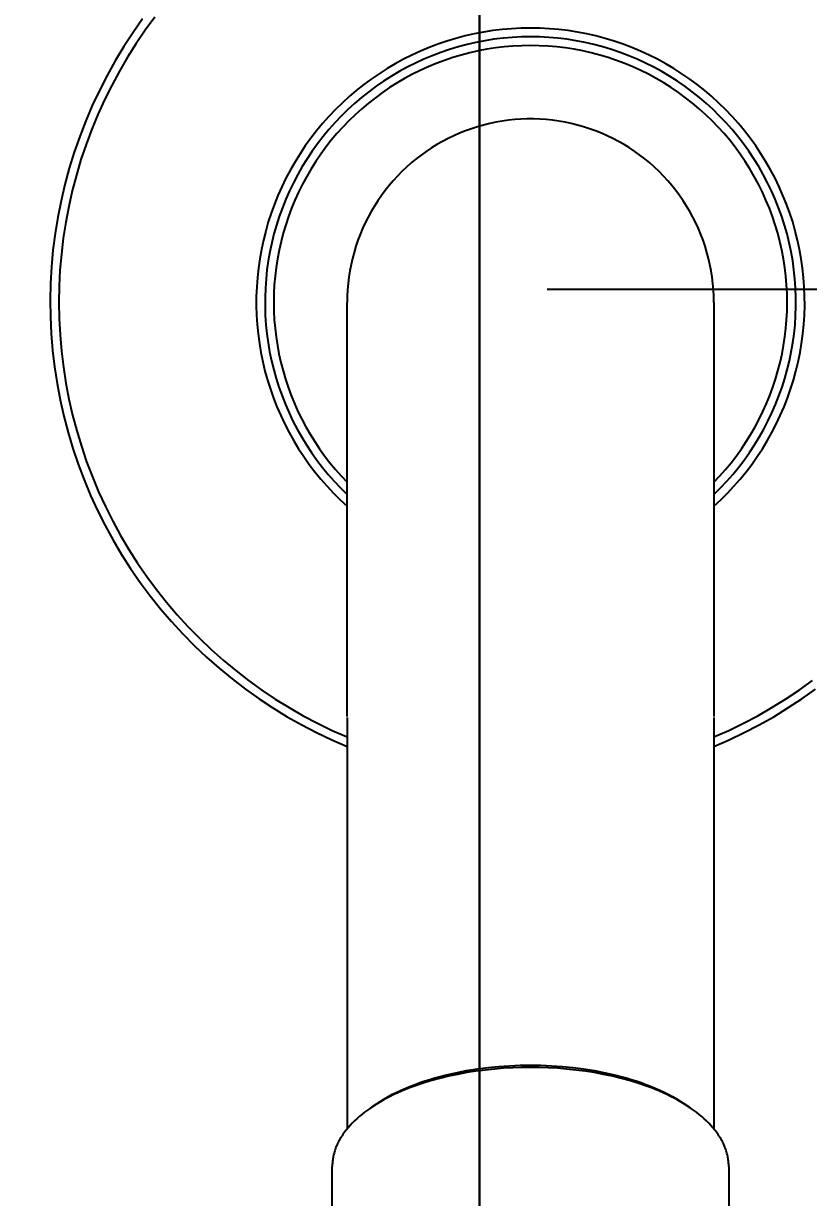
# Model space of a CAD drawing. Header units: metres. Extents: x 198 to 412, y -54 to 17.
# Drawn here: x 271.1291 to 271.174, y -24.19 to -24.1228 of the extents above; entities that cross this region are included whole.
import ezdxf

# ---------------------------------------------------------------- set-up
doc = ezdxf.new("R2010")
doc.units = ezdxf.units.M
doc.header["$LTSCALE"] = 10
for name, color, linetype in [('01', 1, 'Continuous'), ('TCOTA', 1, 'Continuous'), ('TM-REVEST', 252, 'Continuous')]:
    doc.layers.add(name, color=color, linetype=linetype)
doc.styles.add('ARIAL', font='arial.ttf')
doc.dimstyles.new('ST-COTA-25', dxfattribs={"dimscale": 0.25, "dimtxt": 0.18, "dimasz": 0.1, "dimexe": 0.18, "dimexo": 0.0625, "dimgap": 0.09, "dimtad": 1, "dimzin": 4, "dimdsep": 46, "dimtxsty": 'ARIAL', "dimblk1": 'COTA_N', "dimblk2": 'COTA_N', "dimsah": 1, "dimcen": 0.09, "dimclrd": 8, "dimclre": 8, "dimclrt": 1, "dimadec": 0, "dimazin": 0, "dimtfac": 1, "dimtix": 1, "dimtmove": 0, "dimatfit": 3, "dimldrblk": 'COTA_N', "dimfxl": 0.18, "dimtolj": 1, "dimtzin": 0, "dimarcsym": 0})

# ---------------------------------------------------------------- blocks, each defined once
blk = doc.blocks.new('juego de ducha california')
for p, q in [((493.232479, 11758.617552, 0), (493.231928, 11758.61677, 0)), ((493.23317, 11758.617644, 0), (493.232625, 11758.6169, 0)), ((493.231928, 11758.61677, 0), (493.231404, 11758.615969, 0)), ((493.232625, 11758.6169, 0), (493.232107, 11758.616137, 0)), ((493.251465, 11758.616696, 0), (493.250938, 11758.616576, 0)), ((493.251995, 11758.616797, 0), (493.251465, 11758.616696, 0)), ((493.252529, 11758.616881, 0), (493.251995, 11758.616797, 0)), ((493.253066, 11758.616946, 0), (493.252529, 11758.616881, 0)), ((493.253604, 11758.616992, 0), (493.253066, 11758.616946, 0)), ((493.254143, 11758.61702, 0), (493.253604, 11758.616992, 0)), ((493.254684, 11758.617029, 0), (493.254143, 11758.61702, 0)), ((493.255224, 11758.61702, 0), (493.254684, 11758.617029, 0)), ((493.255763, 11758.616992, 0), (493.255224, 11758.61702, 0)), ((493.256302, 11758.616946, 0), (493.255763, 11758.616992, 0)), ((493.256838, 11758.616881, 0), (493.256302, 11758.616946, 0)), ((493.257372, 11758.616797, 0), (493.256838, 11758.616881, 0)), ((493.257902, 11758.616696, 0), (493.257372, 11758.616797, 0)), ((493.258429, 11758.616576, 0), (493.257902, 11758.616696, 0)), ((493.232107, 11758.616137, 0), (493.231614, 11758.615358, 0)), ((493.249387, 11758.616109, 0), (493.248881, 11758.615918, 0)), ((493.249898, 11758.616282, 0), (493.249387, 11758.616109, 0)), ((493.250416, 11758.616438, 0), (493.249898, 11758.616282, 0)), ((493.250938, 11758.616576, 0), (493.250416, 11758.616438, 0)), ((493.251051, 11758.616089, 0), (493.250544, 11758.615955, 0)), ((493.251562, 11758.616205, 0), (493.251051, 11758.616089, 0)), ((493.252076, 11758.616304, 0), (493.251562, 11758.616205, 0)), ((493.252594, 11758.616385, 0), (493.252076, 11758.616304, 0)), ((493.253114, 11758.616448, 0), (493.252594, 11758.616385, 0)), ((493.253636, 11758.616493, 0), (493.253114, 11758.616448, 0)), ((493.25416, 11758.61652, 0), (493.253636, 11758.616493, 0)), ((493.254182, 11758.616021, 0), (493.25368, 11758.615995, 0)), ((493.254684, 11758.616529, 0), (493.25416, 11758.61652, 0)), ((493.254684, 11758.616029, 0), (493.254182, 11758.616021, 0)), ((493.255208, 11758.61652, 0), (493.254684, 11758.616529, 0)), ((493.255186, 11758.616021, 0), (493.254684, 11758.616029, 0)), ((493.255687, 11758.615995, 0), (493.255186, 11758.616021, 0)), ((493.255731, 11758.616493, 0), (493.255208, 11758.61652, 0)), ((493.256253, 11758.616448, 0), (493.255731, 11758.616493, 0)), ((493.256773, 11758.616385, 0), (493.256253, 11758.616448, 0)), ((493.257291, 11758.616304, 0), (493.256773, 11758.616385, 0)), ((493.257806, 11758.616205, 0), (493.257291, 11758.616304, 0)), ((493.258317, 11758.616089, 0), (493.257806, 11758.616205, 0)), ((493.258823, 11758.615955, 0), (493.258317, 11758.616089, 0)), ((493.258952, 11758.616438, 0), (493.258429, 11758.616576, 0)), ((493.259469, 11758.616282, 0), (493.258952, 11758.616438, 0)), ((493.259981, 11758.616109, 0), (493.259469, 11758.616282, 0)), ((493.260486, 11758.615918, 0), (493.259981, 11758.616109, 0)), ((493.231404, 11758.615969, 0), (493.230909, 11758.61515, 0)), ((493.231614, 11758.615358, 0), (493.231149, 11758.614562, 0)), ((493.247892, 11758.615484, 0), (493.247409, 11758.615242, 0)), ((493.248383, 11758.615709, 0), (493.247892, 11758.615484, 0)), ((493.248881, 11758.615918, 0), (493.248383, 11758.615709, 0)), ((493.249056, 11758.615449, 0), (493.248573, 11758.615247, 0)), ((493.249546, 11758.615635, 0), (493.249056, 11758.615449, 0)), ((493.250042, 11758.615803, 0), (493.249546, 11758.615635, 0)), ((493.250544, 11758.615955, 0), (493.250042, 11758.615803, 0)), ((493.250718, 11758.615484, 0), (493.250237, 11758.61534, 0)), ((493.251203, 11758.615611, 0), (493.250718, 11758.615484, 0)), ((493.251693, 11758.615722, 0), (493.251203, 11758.615611, 0)), ((493.252186, 11758.615815, 0), (493.251693, 11758.615722, 0)), ((493.252682, 11758.615892, 0), (493.252186, 11758.615815, 0)), ((493.25318, 11758.615952, 0), (493.252682, 11758.615892, 0)), ((493.25368, 11758.615995, 0), (493.25318, 11758.615952, 0)), ((493.256187, 11758.615952, 0), (493.255687, 11758.615995, 0)), ((493.256685, 11758.615892, 0), (493.256187, 11758.615952, 0)), ((493.257181, 11758.615815, 0), (493.256685, 11758.615892, 0)), ((493.257674, 11758.615722, 0), (493.257181, 11758.615815, 0)), ((493.258164, 11758.615611, 0), (493.257674, 11758.615722, 0)), ((493.25865, 11758.615484, 0), (493.258164, 11758.615611, 0)), ((493.259131, 11758.61534, 0), (493.25865, 11758.615484, 0)), ((493.259325, 11758.615803, 0), (493.258823, 11758.615955, 0)), ((493.259821, 11758.615635, 0), (493.259325, 11758.615803, 0)), ((493.260311, 11758.615449, 0), (493.259821, 11758.615635, 0)), ((493.260795, 11758.615247, 0), (493.260311, 11758.615449, 0)), ((493.260985, 11758.615709, 0), (493.260486, 11758.615918, 0)), ((493.261476, 11758.615484, 0), (493.260985, 11758.615709, 0)), ((493.261959, 11758.615242, 0), (493.261476, 11758.615484, 0)), ((493.230909, 11758.61515, 0), (493.230442, 11758.614314, 0)), ((493.246469, 11758.614709, 0), (493.246014, 11758.614418, 0)), ((493.246934, 11758.614983, 0), (493.246469, 11758.614709, 0)), ((493.247409, 11758.615242, 0), (493.246934, 11758.614983, 0)), ((493.247628, 11758.614792, 0), (493.247168, 11758.614541, 0)), ((493.248097, 11758.615028, 0), (493.247628, 11758.614792, 0)), ((493.248573, 11758.615247, 0), (493.248097, 11758.615028, 0)), ((493.248827, 11758.614812, 0), (493.24837, 11758.614604, 0)), ((493.249291, 11758.615004, 0), (493.248827, 11758.614812, 0)), ((493.249761, 11758.61518, 0), (493.249291, 11758.615004, 0)), ((493.250237, 11758.61534, 0), (493.249761, 11758.61518, 0)), ((493.259606, 11758.61518, 0), (493.259131, 11758.61534, 0)), ((493.260076, 11758.615004, 0), (493.259606, 11758.61518, 0)), ((493.26054, 11758.614812, 0), (493.260076, 11758.615004, 0)), ((493.260997, 11758.614604, 0), (493.26054, 11758.614812, 0)), ((493.261271, 11758.615028, 0), (493.260795, 11758.615247, 0)), ((493.261739, 11758.614792, 0), (493.261271, 11758.615028, 0)), ((493.262199, 11758.614541, 0), (493.261739, 11758.614792, 0)), ((493.262433, 11758.614983, 0), (493.261959, 11758.615242, 0)), ((493.262898, 11758.614709, 0), (493.262433, 11758.614983, 0)), ((493.263354, 11758.614418, 0), (493.262898, 11758.614709, 0)), ((493.230442, 11758.614314, 0), (493.230005, 11758.613462, 0)), ((493.231149, 11758.614562, 0), (493.230711, 11758.613751, 0)), ((493.245568, 11758.614112, 0), (493.245134, 11758.613791, 0)), ((493.246014, 11758.614418, 0), (493.245568, 11758.614112, 0)), ((493.246717, 11758.614274, 0), (493.246276, 11758.613992, 0)), ((493.247168, 11758.614541, 0), (493.246717, 11758.614274, 0)), ((493.247479, 11758.614143, 0), (493.247046, 11758.613889, 0)), ((493.247921, 11758.614381, 0), (493.247479, 11758.614143, 0)), ((493.24837, 11758.614604, 0), (493.247921, 11758.614381, 0)), ((493.261447, 11758.614381, 0), (493.260997, 11758.614604, 0)), ((493.261888, 11758.614143, 0), (493.261447, 11758.614381, 0)), ((493.262322, 11758.613889, 0), (493.261888, 11758.614143, 0)), ((493.26265, 11758.614274, 0), (493.262199, 11758.614541, 0)), ((493.263091, 11758.613992, 0), (493.26265, 11758.614274, 0)), ((493.263799, 11758.614112, 0), (493.263354, 11758.614418, 0)), ((493.264233, 11758.613791, 0), (493.263799, 11758.614112, 0)), ((493.230005, 11758.613462, 0), (493.229598, 11758.612596, 0)), ((493.230711, 11758.613751, 0), (493.230301, 11758.612925, 0)), ((493.244711, 11758.613455, 0), (493.244299, 11758.613104, 0)), ((493.245134, 11758.613791, 0), (493.244711, 11758.613455, 0)), ((493.245423, 11758.613383, 0), (493.245013, 11758.613056, 0)), ((493.245844, 11758.613695, 0), (493.245423, 11758.613383, 0)), ((493.246206, 11758.613339, 0), (493.245801, 11758.613042, 0)), ((493.246276, 11758.613992, 0), (493.245844, 11758.613695, 0)), ((493.246621, 11758.613621, 0), (493.246206, 11758.613339, 0)), ((493.247046, 11758.613889, 0), (493.246621, 11758.613621, 0)), ((493.262746, 11758.613621, 0), (493.262322, 11758.613889, 0)), ((493.263161, 11758.613339, 0), (493.262746, 11758.613621, 0)), ((493.263523, 11758.613695, 0), (493.263091, 11758.613992, 0)), ((493.263566, 11758.613042, 0), (493.263161, 11758.613339, 0)), ((493.263944, 11758.613383, 0), (493.263523, 11758.613695, 0)), ((493.264354, 11758.613056, 0), (493.263944, 11758.613383, 0)), ((493.264657, 11758.613455, 0), (493.264233, 11758.613791, 0)), ((493.265068, 11758.613104, 0), (493.264657, 11758.613455, 0)), ((493.230301, 11758.612925, 0), (493.229919, 11758.612086, 0)), ((493.2439, 11758.61274, 0), (493.243514, 11758.612362, 0)), ((493.244299, 11758.613104, 0), (493.2439, 11758.61274, 0)), ((493.244615, 11758.612716, 0), (493.244228, 11758.612362, 0)), ((493.245013, 11758.613056, 0), (493.244615, 11758.612716, 0)), ((493.245407, 11758.612732, 0), (493.245023, 11758.612409, 0)), ((493.245801, 11758.613042, 0), (493.245407, 11758.612732, 0)), ((493.263961, 11758.612732, 0), (493.263566, 11758.613042, 0)), ((493.264345, 11758.612409, 0), (493.263961, 11758.612732, 0)), ((493.264752, 11758.612716, 0), (493.264354, 11758.613056, 0)), ((493.265139, 11758.612362, 0), (493.264752, 11758.612716, 0)), ((493.265467, 11758.61274, 0), (493.265068, 11758.613104, 0)), ((493.265853, 11758.612362, 0), (493.265467, 11758.61274, 0)), ((493.229598, 11758.612596, 0), (493.229221, 11758.611716, 0)), ((493.229919, 11758.612086, 0), (493.229566, 11758.611234, 0)), ((493.243514, 11758.612362, 0), (493.243141, 11758.611972, 0)), ((493.243854, 11758.611995, 0), (493.243493, 11758.611615, 0)), ((493.244228, 11758.612362, 0), (493.243854, 11758.611995, 0)), ((493.24465, 11758.612072, 0), (493.244289, 11758.611724, 0)), ((493.245023, 11758.612409, 0), (493.24465, 11758.612072, 0)), ((493.264717, 11758.612072, 0), (493.264345, 11758.612409, 0)), ((493.265078, 11758.611724, 0), (493.264717, 11758.612072, 0)), ((493.265513, 11758.611995, 0), (493.265139, 11758.612362, 0)), ((493.265874, 11758.611615, 0), (493.265513, 11758.611995, 0)), ((493.266226, 11758.611972, 0), (493.265853, 11758.612362, 0)), ((493.229221, 11758.611716, 0), (493.228875, 11758.610824, 0)), ((493.242782, 11758.611568, 0), (493.242437, 11758.611153, 0)), ((493.243141, 11758.611972, 0), (493.242782, 11758.611568, 0)), ((493.243493, 11758.611615, 0), (493.243145, 11758.611224, 0)), ((493.24394, 11758.611363, 0), (493.243604, 11758.61099, 0)), ((493.244289, 11758.611724, 0), (493.24394, 11758.611363, 0)), ((493.251646, 11758.61138, 0), (493.251301, 11758.611269, 0)), ((493.251995, 11758.611479, 0), (493.251646, 11758.61138, 0)), ((493.252347, 11758.611566, 0), (493.251995, 11758.611479, 0)), ((493.252702, 11758.61164, 0), (493.252347, 11758.611566, 0)), ((493.253059, 11758.611703, 0), (493.252702, 11758.61164, 0)), ((493.253418, 11758.611753, 0), (493.253059, 11758.611703, 0)), ((493.253779, 11758.61179, 0), (493.253418, 11758.611753, 0)), ((493.25414, 11758.611815, 0), (493.253779, 11758.61179, 0)), ((493.254502, 11758.611828, 0), (493.25414, 11758.611815, 0)), ((493.254865, 11758.611828, 0), (493.254502, 11758.611828, 0)), ((493.255227, 11758.611815, 0), (493.254865, 11758.611828, 0)), ((493.255589, 11758.61179, 0), (493.255227, 11758.611815, 0)), ((493.255949, 11758.611753, 0), (493.255589, 11758.61179, 0)), ((493.256308, 11758.611703, 0), (493.255949, 11758.611753, 0)), ((493.256665, 11758.61164, 0), (493.256308, 11758.611703, 0)), ((493.25702, 11758.611566, 0), (493.256665, 11758.61164, 0)), ((493.257372, 11758.611479, 0), (493.25702, 11758.611566, 0)), ((493.257721, 11758.61138, 0), (493.257372, 11758.611479, 0)), ((493.258066, 11758.611269, 0), (493.257721, 11758.61138, 0)), ((493.265427, 11758.611363, 0), (493.265078, 11758.611724, 0)), ((493.265763, 11758.61099, 0), (493.265427, 11758.611363, 0)), ((493.266222, 11758.611224, 0), (493.265874, 11758.611615, 0)), ((493.266585, 11758.611568, 0), (493.266226, 11758.611972, 0)), ((493.266931, 11758.611153, 0), (493.266585, 11758.611568, 0)), ((493.228875, 11758.610824, 0), (493.22856, 11758.60992, 0)), ((493.229566, 11758.611234, 0), (493.229243, 11758.610371, 0)), ((493.242106, 11758.610725, 0), (493.24179, 11758.610287, 0)), ((493.242437, 11758.611153, 0), (493.242106, 11758.610725, 0)), ((493.242811, 11758.61082, 0), (493.242491, 11758.610405, 0)), ((493.243145, 11758.611224, 0), (493.242811, 11758.61082, 0)), ((493.243604, 11758.61099, 0), (493.243281, 11758.610606, 0)), ((493.249965, 11758.610709, 0), (493.249644, 11758.610541, 0)), ((493.250292, 11758.610867, 0), (493.249965, 11758.610709, 0)), ((493.250624, 11758.611012, 0), (493.250292, 11758.610867, 0)), ((493.25096, 11758.611147, 0), (493.250624, 11758.611012, 0)), ((493.251301, 11758.611269, 0), (493.25096, 11758.611147, 0)), ((493.258407, 11758.611147, 0), (493.258066, 11758.611269, 0)), ((493.258744, 11758.611012, 0), (493.258407, 11758.611147, 0)), ((493.259075, 11758.610867, 0), (493.258744, 11758.611012, 0)), ((493.259402, 11758.610709, 0), (493.259075, 11758.610867, 0)), ((493.259723, 11758.610541, 0), (493.259402, 11758.610709, 0)), ((493.266087, 11758.610606, 0), (493.265763, 11758.61099, 0)), ((493.266556, 11758.61082, 0), (493.266222, 11758.611224, 0)), ((493.266877, 11758.610405, 0), (493.266556, 11758.61082, 0)), ((493.267261, 11758.610725, 0), (493.266931, 11758.611153, 0)), ((493.267577, 11758.610287, 0), (493.267261, 11758.610725, 0)), ((493.229243, 11758.610371, 0), (493.228949, 11758.609497, 0)), ((493.24179, 11758.610287, 0), (493.241489, 11758.609838, 0)), ((493.242185, 11758.609979, 0), (493.241894, 11758.609543, 0)), ((493.242491, 11758.610405, 0), (493.242185, 11758.609979, 0)), ((493.242971, 11758.610211, 0), (493.242674, 11758.609806, 0)), ((493.243281, 11758.610606, 0), (493.242971, 11758.610211, 0)), ((493.249021, 11758.610171, 0), (493.248719, 11758.60997, 0)), ((493.249329, 11758.610361, 0), (493.249021, 11758.610171, 0)), ((493.249644, 11758.610541, 0), (493.249329, 11758.610361, 0)), ((493.260038, 11758.610361, 0), (493.259723, 11758.610541, 0)), ((493.260346, 11758.610171, 0), (493.260038, 11758.610361, 0)), ((493.260648, 11758.60997, 0), (493.260346, 11758.610171, 0)), ((493.266397, 11758.610211, 0), (493.266087, 11758.610606, 0)), ((493.266693, 11758.609806, 0), (493.266397, 11758.610211, 0)), ((493.267182, 11758.609979, 0), (493.266877, 11758.610405, 0)), ((493.267473, 11758.609543, 0), (493.267182, 11758.609979, 0)), ((493.267878, 11758.609838, 0), (493.267577, 11758.610287, 0)), ((493.22856, 11758.60992, 0), (493.228277, 11758.609006, 0)), ((493.228949, 11758.609497, 0), (493.228685, 11758.608614, 0)), ((493.241204, 11758.609379, 0), (493.240935, 11758.60891, 0)), ((493.241489, 11758.609838, 0), (493.241204, 11758.609379, 0)), ((493.241894, 11758.609543, 0), (493.241619, 11758.609098, 0)), ((493.242392, 11758.609391, 0), (493.242124, 11758.608967, 0)), ((493.242674, 11758.609806, 0), (493.242392, 11758.609391, 0)), ((493.247858, 11758.609308, 0), (493.247586, 11758.609067, 0)), ((493.248137, 11758.609538, 0), (493.247858, 11758.609308, 0)), ((493.248424, 11758.609759, 0), (493.248137, 11758.609538, 0)), ((493.248719, 11758.60997, 0), (493.248424, 11758.609759, 0)), ((493.260943, 11758.609759, 0), (493.260648, 11758.60997, 0)), ((493.26123, 11758.609538, 0), (493.260943, 11758.609759, 0)), ((493.26151, 11758.609308, 0), (493.26123, 11758.609538, 0)), ((493.261781, 11758.609067, 0), (493.26151, 11758.609308, 0)), ((493.266976, 11758.609391, 0), (493.266693, 11758.609806, 0)), ((493.267244, 11758.608967, 0), (493.266976, 11758.609391, 0)), ((493.267749, 11758.609098, 0), (493.267473, 11758.609543, 0)), ((493.268163, 11758.609379, 0), (493.267878, 11758.609838, 0)), ((493.268432, 11758.60891, 0), (493.268163, 11758.609379, 0)), ((493.228277, 11758.609006, 0), (493.228026, 11758.608082, 0)), ((493.240935, 11758.60891, 0), (493.240683, 11758.608433, 0)), ((493.241359, 11758.608643, 0), (493.241115, 11758.608179, 0)), ((493.241619, 11758.609098, 0), (493.241359, 11758.608643, 0)), ((493.242124, 11758.608967, 0), (493.24187, 11758.608534, 0)), ((493.247323, 11758.608818, 0), (493.247069, 11758.608559, 0)), ((493.247586, 11758.609067, 0), (493.247323, 11758.608818, 0)), ((493.262044, 11758.608818, 0), (493.261781, 11758.609067, 0)), ((493.262298, 11758.608559, 0), (493.262044, 11758.608818, 0)), ((493.267497, 11758.608534, 0), (493.267244, 11758.608967, 0)), ((493.268009, 11758.608643, 0), (493.267749, 11758.609098, 0)), ((493.268253, 11758.608179, 0), (493.268009, 11758.608643, 0)), ((493.268685, 11758.608433, 0), (493.268432, 11758.60891, 0)), ((493.228026, 11758.608082, 0), (493.227807, 11758.60715, 0)), ((493.228685, 11758.608614, 0), (493.228451, 11758.607722, 0)), ((493.240683, 11758.608433, 0), (493.240447, 11758.607947, 0)), ((493.241115, 11758.608179, 0), (493.240886, 11758.607707, 0)), ((493.241632, 11758.608092, 0), (493.241408, 11758.607643, 0)), ((493.24187, 11758.608534, 0), (493.241632, 11758.608092, 0)), ((493.246589, 11758.608017, 0), (493.246363, 11758.607733, 0)), ((493.246824, 11758.608292, 0), (493.246589, 11758.608017, 0)), ((493.247069, 11758.608559, 0), (493.246824, 11758.608292, 0)), ((493.262543, 11758.608292, 0), (493.262298, 11758.608559, 0)), ((493.262779, 11758.608017, 0), (493.262543, 11758.608292, 0)), ((493.263005, 11758.607733, 0), (493.262779, 11758.608017, 0)), ((493.267736, 11758.608092, 0), (493.267497, 11758.608534, 0)), ((493.267959, 11758.607643, 0), (493.267736, 11758.608092, 0)), ((493.268481, 11758.607707, 0), (493.268253, 11758.608179, 0)), ((493.268921, 11758.607947, 0), (493.268685, 11758.608433, 0)), ((493.228451, 11758.607722, 0), (493.228248, 11758.606822, 0)), ((493.240227, 11758.607453, 0), (493.240025, 11758.606952, 0)), ((493.240447, 11758.607947, 0), (493.240227, 11758.607453, 0)), ((493.240886, 11758.607707, 0), (493.240675, 11758.607228, 0)), ((493.241408, 11758.607643, 0), (493.241201, 11758.607186, 0)), ((493.246147, 11758.607442, 0), (493.245941, 11758.607144, 0)), ((493.246363, 11758.607733, 0), (493.246147, 11758.607442, 0)), ((493.263221, 11758.607442, 0), (493.263005, 11758.607733, 0)), ((493.263427, 11758.607144, 0), (493.263221, 11758.607442, 0)), ((493.268167, 11758.607186, 0), (493.267959, 11758.607643, 0)), ((493.268692, 11758.607228, 0), (493.268481, 11758.607707, 0)), ((493.26914, 11758.607453, 0), (493.268921, 11758.607947, 0)), ((493.269342, 11758.606952, 0), (493.26914, 11758.607453, 0)), ((493.227807, 11758.60715, 0), (493.22762, 11758.606211, 0)), ((493.228248, 11758.606822, 0), (493.228076, 11758.605917, 0)), ((493.240025, 11758.606952, 0), (493.23984, 11758.606444, 0)), ((493.24048, 11758.606741, 0), (493.240302, 11758.606248, 0)), ((493.240675, 11758.607228, 0), (493.24048, 11758.606741, 0)), ((493.241009, 11758.606722, 0), (493.240832, 11758.606252, 0)), ((493.241201, 11758.607186, 0), (493.241009, 11758.606722, 0)), ((493.245745, 11758.606839, 0), (493.24556, 11758.606527, 0)), ((493.245941, 11758.607144, 0), (493.245745, 11758.606839, 0)), ((493.263622, 11758.606839, 0), (493.263427, 11758.607144, 0)), ((493.263807, 11758.606527, 0), (493.263622, 11758.606839, 0)), ((493.268359, 11758.606722, 0), (493.268167, 11758.607186, 0)), ((493.268535, 11758.606252, 0), (493.268359, 11758.606722, 0)), ((493.268887, 11758.606741, 0), (493.268692, 11758.607228, 0)), ((493.269066, 11758.606248, 0), (493.268887, 11758.606741, 0)), ((493.269527, 11758.606444, 0), (493.269342, 11758.606952, 0)), ((493.22762, 11758.606211, 0), (493.227467, 11758.605266, 0)), ((493.23984, 11758.606444, 0), (493.239673, 11758.605931, 0)), ((493.240302, 11758.606248, 0), (493.240141, 11758.60575, 0)), ((493.240832, 11758.606252, 0), (493.240672, 11758.605776, 0)), ((493.245386, 11758.606209, 0), (493.245223, 11758.605885, 0)), ((493.24556, 11758.606527, 0), (493.245386, 11758.606209, 0)), ((493.263981, 11758.606209, 0), (493.263807, 11758.606527, 0)), ((493.264144, 11758.605885, 0), (493.263981, 11758.606209, 0)), ((493.268695, 11758.605776, 0), (493.268535, 11758.606252, 0)), ((493.269227, 11758.60575, 0), (493.269066, 11758.606248, 0)), ((493.269694, 11758.605931, 0), (493.269527, 11758.606444, 0)), ((493.228076, 11758.605917, 0), (493.227935, 11758.605006, 0)), ((493.239524, 11758.605412, 0), (493.239392, 11758.604887, 0)), ((493.239673, 11758.605931, 0), (493.239524, 11758.605412, 0)), ((493.240141, 11758.60575, 0), (493.239997, 11758.605246, 0)), ((493.240529, 11758.605295, 0), (493.240402, 11758.60481, 0)), ((493.240672, 11758.605776, 0), (493.240529, 11758.605295, 0)), ((493.245072, 11758.605556, 0), (493.244932, 11758.605221, 0)), ((493.245223, 11758.605885, 0), (493.245072, 11758.605556, 0)), ((493.264295, 11758.605556, 0), (493.264144, 11758.605885, 0)), ((493.264436, 11758.605221, 0), (493.264295, 11758.605556, 0)), ((493.268839, 11758.605295, 0), (493.268695, 11758.605776, 0)), ((493.268966, 11758.60481, 0), (493.268839, 11758.605295, 0)), ((493.26937, 11758.605246, 0), (493.269227, 11758.60575, 0)), ((493.269844, 11758.605412, 0), (493.269694, 11758.605931, 0)), ((493.269975, 11758.604887, 0), (493.269844, 11758.605412, 0)), ((493.227467, 11758.605266, 0), (493.227346, 11758.604317, 0)), ((493.227935, 11758.605006, 0), (493.227825, 11758.60409, 0)), ((493.239392, 11758.604887, 0), (493.239279, 11758.604359, 0)), ((493.239871, 11758.604737, 0), (493.239762, 11758.604225, 0)), ((493.239997, 11758.605246, 0), (493.239871, 11758.604737, 0)), ((493.240402, 11758.60481, 0), (493.240291, 11758.60432, 0)), ((493.244803, 11758.604882, 0), (493.244686, 11758.604539, 0)), ((493.244932, 11758.605221, 0), (493.244803, 11758.604882, 0)), ((493.264564, 11758.604882, 0), (493.264436, 11758.605221, 0)), ((493.264681, 11758.604539, 0), (493.264564, 11758.604882, 0)), ((493.269076, 11758.60432, 0), (493.268966, 11758.60481, 0)), ((493.269497, 11758.604737, 0), (493.26937, 11758.605246, 0)), ((493.269605, 11758.604225, 0), (493.269497, 11758.604737, 0)), ((493.270088, 11758.604359, 0), (493.269975, 11758.604887, 0)), ((493.227346, 11758.604317, 0), (493.227259, 11758.603364, 0)), ((493.227825, 11758.60409, 0), (493.227747, 11758.603172, 0)), ((493.239279, 11758.604359, 0), (493.239184, 11758.603827, 0)), ((493.239762, 11758.604225, 0), (493.239671, 11758.603708, 0)), ((493.240291, 11758.60432, 0), (493.240197, 11758.603827, 0)), ((493.244582, 11758.604192, 0), (493.244489, 11758.603842, 0)), ((493.244686, 11758.604539, 0), (493.244582, 11758.604192, 0)), ((493.264786, 11758.604192, 0), (493.264681, 11758.604539, 0)), ((493.264879, 11758.603842, 0), (493.264786, 11758.604192, 0)), ((493.26917, 11758.603827, 0), (493.269076, 11758.60432, 0)), ((493.269696, 11758.603708, 0), (493.269605, 11758.604225, 0)), ((493.270184, 11758.603827, 0), (493.270088, 11758.604359, 0)), ((493.227259, 11758.603364, 0), (493.227205, 11758.602408, 0)), ((493.239107, 11758.603293, 0), (493.239049, 11758.602755, 0)), ((493.239184, 11758.603827, 0), (493.239107, 11758.603293, 0)), ((493.239671, 11758.603708, 0), (493.239598, 11758.60319, 0)), ((493.240121, 11758.603331, 0), (493.240061, 11758.602832, 0)), ((493.240197, 11758.603827, 0), (493.240121, 11758.603331, 0)), ((493.244408, 11758.603489, 0), (493.24434, 11758.603133, 0)), ((493.244489, 11758.603842, 0), (493.244408, 11758.603489, 0)), ((493.264959, 11758.603489, 0), (493.264879, 11758.603842, 0)), ((493.265028, 11758.603133, 0), (493.264959, 11758.603489, 0)), ((493.269247, 11758.603331, 0), (493.26917, 11758.603827, 0)), ((493.269307, 11758.602832, 0), (493.269247, 11758.603331, 0)), ((493.269769, 11758.60319, 0), (493.269696, 11758.603708, 0)), ((493.27026, 11758.603293, 0), (493.270184, 11758.603827, 0)), ((493.270319, 11758.602755, 0), (493.27026, 11758.603293, 0)), ((493.227747, 11758.603172, 0), (493.227699, 11758.602251, 0)), ((493.239049, 11758.602755, 0), (493.239009, 11758.602217, 0)), ((493.239543, 11758.602668, 0), (493.239506, 11758.602146, 0)), ((493.239598, 11758.60319, 0), (493.239543, 11758.602668, 0)), ((493.240061, 11758.602832, 0), (493.240018, 11758.602332, 0)), ((493.244284, 11758.602775, 0), (493.24424, 11758.602415, 0)), ((493.24434, 11758.603133, 0), (493.244284, 11758.602775, 0)), ((493.265084, 11758.602775, 0), (493.265028, 11758.603133, 0)), ((493.265127, 11758.602415, 0), (493.265084, 11758.602775, 0)), ((493.269349, 11758.602332, 0), (493.269307, 11758.602832, 0)), ((493.269825, 11758.602668, 0), (493.269769, 11758.60319, 0)), ((493.269862, 11758.602146, 0), (493.269825, 11758.602668, 0)), ((493.270359, 11758.602217, 0), (493.270319, 11758.602755, 0)), ((493.227205, 11758.602408, 0), (493.227184, 11758.601451, 0)), ((493.227699, 11758.602251, 0), (493.227684, 11758.601329, 0)), ((493.239009, 11758.602217, 0), (493.238987, 11758.601677, 0)), ((493.239506, 11758.602146, 0), (493.239486, 11758.601622, 0)), ((493.240018, 11758.602332, 0), (493.239992, 11758.601831, 0)), ((493.244209, 11758.602054, 0), (493.24419, 11758.601692, 0)), ((493.24424, 11758.602415, 0), (493.244209, 11758.602054, 0)), ((493.265159, 11758.602054, 0), (493.265127, 11758.602415, 0)), ((493.265177, 11758.601692, 0), (493.265159, 11758.602054, 0)), ((493.269375, 11758.601831, 0), (493.269349, 11758.602332, 0)), ((493.269881, 11758.601622, 0), (493.269862, 11758.602146, 0)), ((493.27038, 11758.601677, 0), (493.270359, 11758.602217, 0)), ((493.227184, 11758.601451, 0), (493.227196, 11758.600494, 0)), ((493.227684, 11758.601329, 0), (493.2277, 11758.600399, 0)), ((493.238987, 11758.601677, 0), (493.238985, 11758.601137, 0)), ((493.239486, 11758.601622, 0), (493.239485, 11758.601098, 0)), ((493.239992, 11758.601831, 0), (493.239984, 11758.601329, 0)), ((493.239984, 11758.601329, 0), (493.239992, 11758.600834, 0)), ((493.24419, 11758.601692, 0), (493.244184, 11758.601329, 0)), ((493.244184, 11758.577628, 0), (493.244184, 11758.601329, 0)), ((493.265184, 11758.601329, 0), (493.265177, 11758.601692, 0)), ((493.265184, 11758.601329, 0), (493.265184, 11758.589657, 0)), ((493.269384, 11758.601329, 0), (493.269375, 11758.601831, 0)), ((493.269375, 11758.600834, 0), (493.269384, 11758.601329, 0)), ((493.269882, 11758.601098, 0), (493.269881, 11758.601622, 0)), ((493.270382, 11758.601137, 0), (493.27038, 11758.601677, 0)), ((493.238985, 11758.601137, 0), (493.239001, 11758.600596, 0)), ((493.239001, 11758.600596, 0), (493.239035, 11758.600057, 0)), ((493.239485, 11758.601098, 0), (493.239502, 11758.600574, 0)), ((493.239502, 11758.600574, 0), (493.239537, 11758.600051, 0)), ((493.239992, 11758.600834, 0), (493.240017, 11758.600339, 0)), ((493.26935, 11758.600339, 0), (493.269375, 11758.600834, 0)), ((493.26983, 11758.600051, 0), (493.269865, 11758.600574, 0)), ((493.269865, 11758.600574, 0), (493.269882, 11758.601098, 0)), ((493.270332, 11758.600057, 0), (493.270367, 11758.600596, 0)), ((493.270367, 11758.600596, 0), (493.270382, 11758.601137, 0)), ((493.227196, 11758.600494, 0), (493.227242, 11758.599538, 0)), ((493.2277, 11758.600399, 0), (493.227748, 11758.59947, 0)), ((493.239035, 11758.600057, 0), (493.239088, 11758.59952, 0)), ((493.239537, 11758.600051, 0), (493.23959, 11758.59953, 0)), ((493.240017, 11758.600339, 0), (493.240059, 11758.599845, 0)), ((493.269309, 11758.599845, 0), (493.26935, 11758.600339, 0)), ((493.269777, 11758.59953, 0), (493.26983, 11758.600051, 0)), ((493.270279, 11758.59952, 0), (493.270332, 11758.600057, 0)), ((493.227242, 11758.599538, 0), (493.227321, 11758.598584, 0)), ((493.227748, 11758.59947, 0), (493.227828, 11758.598543, 0)), ((493.239088, 11758.59952, 0), (493.23916, 11758.598984, 0)), ((493.23959, 11758.59953, 0), (493.239661, 11758.599011, 0)), ((493.240059, 11758.599845, 0), (493.240117, 11758.599353, 0)), ((493.240117, 11758.599353, 0), (493.240192, 11758.598864, 0)), ((493.269175, 11758.598864, 0), (493.26925, 11758.599353, 0)), ((493.26925, 11758.599353, 0), (493.269309, 11758.599845, 0)), ((493.269706, 11758.599011, 0), (493.269777, 11758.59953, 0)), ((493.270208, 11758.598984, 0), (493.270279, 11758.59952, 0)), ((493.227321, 11758.598584, 0), (493.227433, 11758.597634, 0)), ((493.23916, 11758.598984, 0), (493.23925, 11758.598451, 0)), ((493.239661, 11758.599011, 0), (493.23975, 11758.598494, 0)), ((493.240192, 11758.598864, 0), (493.240283, 11758.598377, 0)), ((493.269084, 11758.598377, 0), (493.269175, 11758.598864, 0)), ((493.269617, 11758.598494, 0), (493.269706, 11758.599011, 0)), ((493.270118, 11758.598451, 0), (493.270208, 11758.598984, 0)), ((493.227828, 11758.598543, 0), (493.22794, 11758.59762, 0)), ((493.23925, 11758.598451, 0), (493.239358, 11758.597922, 0)), ((493.239358, 11758.597922, 0), (493.239484, 11758.597397, 0)), ((493.23975, 11758.598494, 0), (493.239857, 11758.597981, 0)), ((493.239857, 11758.597981, 0), (493.239981, 11758.597472, 0)), ((493.240283, 11758.598377, 0), (493.240391, 11758.597893, 0)), ((493.240391, 11758.597893, 0), (493.240515, 11758.597413, 0)), ((493.268853, 11758.597413, 0), (493.268976, 11758.597893, 0)), ((493.268976, 11758.597893, 0), (493.269084, 11758.598377, 0)), ((493.269386, 11758.597472, 0), (493.26951, 11758.597981, 0)), ((493.26951, 11758.597981, 0), (493.269617, 11758.598494, 0)), ((493.269883, 11758.597397, 0), (493.270009, 11758.597922, 0)), ((493.270009, 11758.597922, 0), (493.270118, 11758.598451, 0)), ((493.227433, 11758.597634, 0), (493.227578, 11758.596687, 0)), ((493.22794, 11758.59762, 0), (493.228083, 11758.596701, 0)), ((493.239484, 11758.597397, 0), (493.239628, 11758.596876, 0)), ((493.239981, 11758.597472, 0), (493.240123, 11758.596968, 0)), ((493.240515, 11758.597413, 0), (493.240655, 11758.596938, 0)), ((493.268713, 11758.596938, 0), (493.268853, 11758.597413, 0)), ((493.269244, 11758.596968, 0), (493.269386, 11758.597472, 0)), ((493.269739, 11758.596876, 0), (493.269883, 11758.597397, 0)), ((493.227578, 11758.596687, 0), (493.227756, 11758.595747, 0)), ((493.228083, 11758.596701, 0), (493.228258, 11758.595788, 0)), ((493.239628, 11758.596876, 0), (493.239791, 11758.596361, 0)), ((493.240123, 11758.596968, 0), (493.240282, 11758.596468, 0)), ((493.240655, 11758.596938, 0), (493.240811, 11758.596468, 0)), ((493.268557, 11758.596468, 0), (493.268713, 11758.596938, 0)), ((493.269085, 11758.596468, 0), (493.269244, 11758.596968, 0)), ((493.269577, 11758.596361, 0), (493.269739, 11758.596876, 0)), ((493.239791, 11758.596361, 0), (493.23997, 11758.595851, 0)), ((493.240282, 11758.596468, 0), (493.240458, 11758.595975, 0)), ((493.240458, 11758.595975, 0), (493.240651, 11758.595487, 0)), ((493.240811, 11758.596468, 0), (493.240982, 11758.596003, 0)), ((493.240982, 11758.596003, 0), (493.24117, 11758.595545, 0)), ((493.268198, 11758.595545, 0), (493.268385, 11758.596003, 0)), ((493.268385, 11758.596003, 0), (493.268557, 11758.596468, 0)), ((493.268716, 11758.595487, 0), (493.268909, 11758.595975, 0)), ((493.268909, 11758.595975, 0), (493.269085, 11758.596468, 0)), ((493.269397, 11758.595851, 0), (493.269577, 11758.596361, 0)), ((493.227756, 11758.595747, 0), (493.227967, 11758.594813, 0)), ((493.228258, 11758.595788, 0), (493.228465, 11758.594881, 0)), ((493.23997, 11758.595851, 0), (493.240168, 11758.595348, 0)), ((493.240168, 11758.595348, 0), (493.240382, 11758.594852, 0)), ((493.240651, 11758.595487, 0), (493.240861, 11758.595007, 0)), ((493.24117, 11758.595545, 0), (493.241372, 11758.595092, 0)), ((493.267995, 11758.595092, 0), (493.268198, 11758.595545, 0)), ((493.268507, 11758.595007, 0), (493.268716, 11758.595487, 0)), ((493.268985, 11758.594852, 0), (493.2692, 11758.595348, 0)), ((493.2692, 11758.595348, 0), (493.269397, 11758.595851, 0)), ((493.227967, 11758.594813, 0), (493.22821, 11758.593887, 0)), ((493.228465, 11758.594881, 0), (493.228703, 11758.593981, 0)), ((493.240382, 11758.594852, 0), (493.240613, 11758.594364, 0)), ((493.240861, 11758.595007, 0), (493.241087, 11758.594534, 0)), ((493.241087, 11758.594534, 0), (493.241329, 11758.59407, 0)), ((493.241372, 11758.595092, 0), (493.24159, 11758.594647, 0)), ((493.24159, 11758.594647, 0), (493.241823, 11758.59421, 0)), ((493.267545, 11758.59421, 0), (493.267777, 11758.594647, 0)), ((493.267777, 11758.594647, 0), (493.267995, 11758.595092, 0)), ((493.268038, 11758.59407, 0), (493.26828, 11758.594534, 0)), ((493.26828, 11758.594534, 0), (493.268507, 11758.595007, 0)), ((493.268754, 11758.594364, 0), (493.268985, 11758.594852, 0)), ((493.22821, 11758.593887, 0), (493.228485, 11758.592971, 0)), ((493.228703, 11758.593981, 0), (493.228971, 11758.593091, 0)), ((493.240613, 11758.594364, 0), (493.240861, 11758.593884, 0)), ((493.240861, 11758.593884, 0), (493.241126, 11758.593413, 0)), ((493.241329, 11758.59407, 0), (493.241587, 11758.593614, 0)), ((493.241823, 11758.59421, 0), (493.24207, 11758.593781, 0)), ((493.267298, 11758.593781, 0), (493.267545, 11758.59421, 0)), ((493.26778, 11758.593614, 0), (493.268038, 11758.59407, 0)), ((493.268242, 11758.593413, 0), (493.268506, 11758.593884, 0)), ((493.268506, 11758.593884, 0), (493.268754, 11758.594364, 0)), ((493.241126, 11758.593413, 0), (493.241406, 11758.592951, 0)), ((493.241587, 11758.593614, 0), (493.241861, 11758.593167, 0)), ((493.24207, 11758.593781, 0), (493.242331, 11758.59336, 0)), ((493.242331, 11758.59336, 0), (493.242607, 11758.592948, 0)), ((493.26676, 11758.592948, 0), (493.267036, 11758.59336, 0)), ((493.267036, 11758.59336, 0), (493.267298, 11758.593781, 0)), ((493.267506, 11758.593167, 0), (493.26778, 11758.593614, 0)), ((493.267961, 11758.592951, 0), (493.268242, 11758.593413, 0)), ((493.228485, 11758.592971, 0), (493.228791, 11758.592064, 0)), ((493.228971, 11758.593091, 0), (493.22927, 11758.59221, 0)), ((493.241406, 11758.592951, 0), (493.241702, 11758.592499, 0)), ((493.241861, 11758.593167, 0), (493.24215, 11758.59273, 0)), ((493.24215, 11758.59273, 0), (493.242454, 11758.592303, 0)), ((493.242607, 11758.592948, 0), (493.242896, 11758.592546, 0)), ((493.242896, 11758.592546, 0), (493.243199, 11758.592154, 0)), ((493.266168, 11758.592154, 0), (493.266471, 11758.592546, 0)), ((493.266471, 11758.592546, 0), (493.26676, 11758.592948, 0)), ((493.266913, 11758.592303, 0), (493.267217, 11758.59273, 0)), ((493.267217, 11758.59273, 0), (493.267506, 11758.593167, 0)), ((493.267665, 11758.592499, 0), (493.267961, 11758.592951, 0)), ((493.228791, 11758.592064, 0), (493.22913, 11758.591168, 0)), ((493.22927, 11758.59221, 0), (493.229599, 11758.59134, 0)), ((493.241702, 11758.592499, 0), (493.242014, 11758.592058, 0)), ((493.242014, 11758.592058, 0), (493.24234, 11758.591627, 0)), ((493.242454, 11758.592303, 0), (493.242772, 11758.591887, 0)), ((493.242772, 11758.591887, 0), (493.243105, 11758.591482, 0)), ((493.243199, 11758.592154, 0), (493.243515, 11758.591772, 0)), ((493.265853, 11758.591772, 0), (493.266168, 11758.592154, 0)), ((493.266262, 11758.591482, 0), (493.266595, 11758.591887, 0)), ((493.266595, 11758.591887, 0), (493.266913, 11758.592303, 0)), ((493.267027, 11758.591627, 0), (493.267354, 11758.592058, 0)), ((493.267354, 11758.592058, 0), (493.267665, 11758.592499, 0)), ((493.22913, 11758.591168, 0), (493.229499, 11758.590285, 0)), ((493.229599, 11758.59134, 0), (493.229958, 11758.590482, 0)), ((493.24234, 11758.591627, 0), (493.242681, 11758.591208, 0)), ((493.242681, 11758.591208, 0), (493.243037, 11758.590801, 0)), ((493.243105, 11758.591482, 0), (493.243451, 11758.591088, 0)), ((493.243515, 11758.591772, 0), (493.243843, 11758.591401, 0)), ((493.243843, 11758.591401, 0), (493.244184, 11758.591041, 0)), ((493.265184, 11758.591041, 0), (493.265524, 11758.591401, 0)), ((493.265524, 11758.591401, 0), (493.265853, 11758.591772, 0)), ((493.265916, 11758.591088, 0), (493.266262, 11758.591482, 0)), ((493.266331, 11758.590801, 0), (493.266686, 11758.591208, 0)), ((493.266686, 11758.591208, 0), (493.267027, 11758.591627, 0)), ((493.243037, 11758.590801, 0), (493.243406, 11758.590407, 0)), ((493.243451, 11758.591088, 0), (493.243811, 11758.590707, 0)), ((493.243811, 11758.590707, 0), (493.244184, 11758.590339, 0)), ((493.265184, 11758.590339, 0), (493.265556, 11758.590707, 0)), ((493.265556, 11758.590707, 0), (493.265916, 11758.591088, 0)), ((493.265962, 11758.590407, 0), (493.266331, 11758.590801, 0)), ((493.229499, 11758.590285, 0), (493.229898, 11758.589416, 0)), ((493.229958, 11758.590482, 0), (493.230347, 11758.589637, 0)), ((493.243406, 11758.590407, 0), (493.243788, 11758.590025, 0)), ((493.243788, 11758.590025, 0), (493.244184, 11758.589657, 0)), ((493.265184, 11758.589657, 0), (493.265579, 11758.590025, 0)), ((493.265579, 11758.590025, 0), (493.265962, 11758.590407, 0)), ((493.229898, 11758.589416, 0), (493.230328, 11758.58856, 0)), ((493.230347, 11758.589637, 0), (493.230764, 11758.588805, 0)), ((493.265184, 11758.589657, 0), (493.265184, 11758.577628, 0)), ((493.230328, 11758.58856, 0), (493.230787, 11758.58772, 0)), ((493.230764, 11758.588805, 0), (493.231209, 11758.587989, 0)), ((493.231209, 11758.587989, 0), (493.231683, 11758.587188, 0)), ((493.230787, 11758.58772, 0), (493.231275, 11758.586897, 0)), ((493.231683, 11758.587188, 0), (493.232184, 11758.586404, 0)), ((493.231275, 11758.586897, 0), (493.231792, 11758.586091, 0)), ((493.231792, 11758.586091, 0), (493.232336, 11758.585304, 0)), ((493.232184, 11758.586404, 0), (493.232711, 11758.585638, 0)), ((493.232336, 11758.585304, 0), (493.232907, 11758.584536, 0)), ((493.232711, 11758.585638, 0), (493.233265, 11758.584891, 0)), ((493.232907, 11758.584536, 0), (493.233505, 11758.583788, 0)), ((493.233265, 11758.584891, 0), (493.233844, 11758.584163, 0)), ((493.233505, 11758.583788, 0), (493.234128, 11758.583061, 0)), ((493.233844, 11758.584163, 0), (493.234447, 11758.583455, 0)), ((493.234447, 11758.583455, 0), (493.235075, 11758.582769, 0)), ((493.234128, 11758.583061, 0), (493.234776, 11758.582357, 0)), ((493.235075, 11758.582769, 0), (493.235726, 11758.582104, 0)), ((493.234776, 11758.582357, 0), (493.235448, 11758.581676, 0)), ((493.235726, 11758.582104, 0), (493.236399, 11758.581462, 0)), ((493.235448, 11758.581676, 0), (493.236144, 11758.581018, 0)), ((493.236399, 11758.581462, 0), (493.237094, 11758.580844, 0)), ((493.236144, 11758.581018, 0), (493.236862, 11758.580385, 0)), ((493.237094, 11758.580844, 0), (493.237811, 11758.580251, 0)), ((493.236862, 11758.580385, 0), (493.237602, 11758.579778, 0)), ((493.237602, 11758.579778, 0), (493.238362, 11758.579197, 0)), ((493.237811, 11758.580251, 0), (493.238547, 11758.579682, 0)), ((493.238362, 11758.579197, 0), (493.239142, 11758.578642, 0)), ((493.238547, 11758.579682, 0), (493.239302, 11758.579139, 0)), ((493.239302, 11758.579139, 0), (493.240075, 11758.578622, 0)), ((493.269292, 11758.578622, 0), (493.270065, 11758.579139, 0)), ((493.270065, 11758.579139, 0), (493.270821, 11758.579682, 0)), ((493.270225, 11758.578642, 0), (493.271005, 11758.579197, 0)), ((493.239142, 11758.578642, 0), (493.239941, 11758.578115, 0)), ((493.240075, 11758.578622, 0), (493.240866, 11758.578133, 0)), ((493.268501, 11758.578133, 0), (493.269292, 11758.578622, 0)), ((493.269426, 11758.578115, 0), (493.270225, 11758.578642, 0)), ((493.239941, 11758.578115, 0), (493.240758, 11758.577616, 0)), ((493.240866, 11758.578133, 0), (493.241673, 11758.577671, 0)), ((493.267694, 11758.577671, 0), (493.268501, 11758.578133, 0)), ((493.268609, 11758.577616, 0), (493.269426, 11758.578115, 0)), ((493.240758, 11758.577616, 0), (493.241592, 11758.577146, 0)), ((493.241592, 11758.577146, 0), (493.242441, 11758.576705, 0)), ((493.241673, 11758.577671, 0), (493.242496, 11758.577236, 0)), ((493.242496, 11758.577236, 0), (493.243333, 11758.576831, 0)), ((493.244184, 11758.57757, 0), (493.244184, 11758.554025, 0)), ((493.265184, 11758.57757, 0), (493.265184, 11758.554025, 0)), ((493.266034, 11758.576831, 0), (493.266871, 11758.577236, 0)), ((493.266871, 11758.577236, 0), (493.267694, 11758.577671, 0)), ((493.266926, 11758.576705, 0), (493.267776, 11758.577146, 0)), ((493.267776, 11758.577146, 0), (493.268609, 11758.577616, 0)), ((493.242441, 11758.576705, 0), (493.243305, 11758.576293, 0)), ((493.243333, 11758.576831, 0), (493.244184, 11758.576454, 0)), ((493.265184, 11758.576454, 0), (493.266034, 11758.576831, 0)), ((493.266062, 11758.576293, 0), (493.266926, 11758.576705, 0)), ((493.243305, 11758.576293, 0), (493.244184, 11758.575913, 0)), ((493.265184, 11758.575913, 0), (493.266062, 11758.576293, 0)), ((493.25226, 11758.557537, 0), (493.252877, 11758.557597, 0)), ((493.252877, 11758.557597, 0), (493.253488, 11758.557639, 0)), ((493.253488, 11758.557639, 0), (493.254091, 11758.557664, 0)), ((493.254091, 11758.557664, 0), (493.254684, 11758.557672, 0)), ((493.254684, 11758.557672, 0), (493.255276, 11758.557664, 0)), ((493.255276, 11758.557664, 0), (493.255879, 11758.557639, 0)), ((493.255879, 11758.557639, 0), (493.256491, 11758.557597, 0)), ((493.256491, 11758.557597, 0), (493.257107, 11758.557537, 0)), ((493.248922, 11758.556858, 0), (493.249212, 11758.556944, 0)), ((493.249471, 11758.55691, 0), (493.248966, 11758.556771, 0)), ((493.249212, 11758.556944, 0), (493.249507, 11758.557025, 0)), ((493.249985, 11758.557035, 0), (493.249471, 11758.55691, 0)), ((493.249507, 11758.557025, 0), (493.249805, 11758.557102, 0)), ((493.249805, 11758.557102, 0), (493.25041, 11758.55724, 0)), ((493.250506, 11758.557146, 0), (493.249985, 11758.557035, 0)), ((493.25041, 11758.55724, 0), (493.251023, 11758.557359, 0)), ((493.251032, 11758.557242, 0), (493.250506, 11758.557146, 0)), ((493.251023, 11758.557359, 0), (493.251641, 11758.557458, 0)), ((493.251561, 11758.557325, 0), (493.251032, 11758.557242, 0)), ((493.25209, 11758.557394, 0), (493.251561, 11758.557325, 0)), ((493.251641, 11758.557458, 0), (493.25226, 11758.557537, 0)), ((493.252618, 11758.557449, 0), (493.25209, 11758.557394, 0)), ((493.253143, 11758.557491, 0), (493.252618, 11758.557449, 0)), ((493.253664, 11758.557521, 0), (493.253143, 11758.557491, 0)), ((493.254178, 11758.557538, 0), (493.253664, 11758.557521, 0)), ((493.254684, 11758.557544, 0), (493.254178, 11758.557538, 0)), ((493.25519, 11758.557538, 0), (493.254684, 11758.557544, 0)), ((493.255703, 11758.557521, 0), (493.25519, 11758.557538, 0)), ((493.256224, 11758.557491, 0), (493.255703, 11758.557521, 0)), ((493.256749, 11758.557449, 0), (493.256224, 11758.557491, 0)), ((493.257277, 11758.557394, 0), (493.256749, 11758.557449, 0)), ((493.257107, 11758.557537, 0), (493.257726, 11758.557458, 0)), ((493.257807, 11758.557325, 0), (493.257277, 11758.557394, 0)), ((493.257726, 11758.557458, 0), (493.258344, 11758.557359, 0)), ((493.258335, 11758.557242, 0), (493.257807, 11758.557325, 0)), ((493.258862, 11758.557146, 0), (493.258335, 11758.557242, 0)), ((493.258344, 11758.557359, 0), (493.258957, 11758.55724, 0)), ((493.259383, 11758.557035, 0), (493.258862, 11758.557146, 0)), ((493.258957, 11758.55724, 0), (493.259562, 11758.557102, 0)), ((493.259897, 11758.55691, 0), (493.259383, 11758.557035, 0)), ((493.259562, 11758.557102, 0), (493.25986, 11758.557025, 0)), ((493.25986, 11758.557025, 0), (493.260155, 11758.556944, 0)), ((493.260401, 11758.556771, 0), (493.259897, 11758.55691, 0)), ((493.260155, 11758.556944, 0), (493.260446, 11758.556858, 0)), ((493.247036, 11758.556126, 0), (493.247286, 11758.556243, 0)), ((493.247286, 11758.556243, 0), (493.247544, 11758.556356, 0)), ((493.24753, 11758.556275, 0), (493.247305, 11758.556181, 0)), ((493.247759, 11758.556366, 0), (493.24753, 11758.556275, 0)), ((493.247544, 11758.556356, 0), (493.247808, 11758.556466, 0)), ((493.247993, 11758.556454, 0), (493.247759, 11758.556366, 0)), ((493.247808, 11758.556466, 0), (493.248078, 11758.55657, 0)), ((493.248473, 11758.556619, 0), (493.247993, 11758.556454, 0)), ((493.248078, 11758.55657, 0), (493.248354, 11758.556671, 0)), ((493.248354, 11758.556671, 0), (493.248635, 11758.556766, 0)), ((493.248966, 11758.556771, 0), (493.248473, 11758.556619, 0)), ((493.248635, 11758.556766, 0), (493.248922, 11758.556858, 0)), ((493.260894, 11758.556619, 0), (493.260401, 11758.556771, 0)), ((493.260446, 11758.556858, 0), (493.260732, 11758.556766, 0)), ((493.260732, 11758.556766, 0), (493.261013, 11758.556671, 0)), ((493.261374, 11758.556454, 0), (493.260894, 11758.556619, 0)), ((493.261013, 11758.556671, 0), (493.261289, 11758.55657, 0)), ((493.261289, 11758.55657, 0), (493.26156, 11758.556466, 0)), ((493.261608, 11758.556366, 0), (493.261374, 11758.556454, 0)), ((493.26156, 11758.556466, 0), (493.261824, 11758.556356, 0)), ((493.261838, 11758.556275, 0), (493.261608, 11758.556366, 0)), ((493.261824, 11758.556356, 0), (493.262081, 11758.556243, 0)), ((493.262063, 11758.556181, 0), (493.261838, 11758.556275, 0)), ((493.262081, 11758.556243, 0), (493.262332, 11758.556126, 0)), ((493.24606, 11758.555559, 0), (493.245872, 11758.555447, 0)), ((493.245901, 11758.555484, 0), (493.246111, 11758.555619, 0)), ((493.246253, 11758.555669, 0), (493.24606, 11758.555559, 0)), ((493.246111, 11758.555619, 0), (493.24633, 11758.555751, 0)), ((493.246453, 11758.555777, 0), (493.246253, 11758.555669, 0)), ((493.24633, 11758.555751, 0), (493.246557, 11758.55588, 0)), ((493.246658, 11758.555882, 0), (493.246453, 11758.555777, 0)), ((493.246557, 11758.55588, 0), (493.246792, 11758.556005, 0)), ((493.246868, 11758.555985, 0), (493.246658, 11758.555882, 0)), ((493.246792, 11758.556005, 0), (493.247036, 11758.556126, 0)), ((493.247084, 11758.556085, 0), (493.246868, 11758.555985, 0)), ((493.247305, 11758.556181, 0), (493.247084, 11758.556085, 0)), ((493.262283, 11758.556085, 0), (493.262063, 11758.556181, 0)), ((493.262499, 11758.555985, 0), (493.262283, 11758.556085, 0)), ((493.262332, 11758.556126, 0), (493.262575, 11758.556005, 0)), ((493.262709, 11758.555882, 0), (493.262499, 11758.555985, 0)), ((493.262575, 11758.556005, 0), (493.26281, 11758.55588, 0)), ((493.262914, 11758.555777, 0), (493.262709, 11758.555882, 0)), ((493.26281, 11758.55588, 0), (493.263037, 11758.555751, 0)), ((493.263114, 11758.555669, 0), (493.262914, 11758.555777, 0)), ((493.263037, 11758.555751, 0), (493.263256, 11758.555619, 0)), ((493.263308, 11758.555559, 0), (493.263114, 11758.555669, 0)), ((493.263256, 11758.555619, 0), (493.263467, 11758.555484, 0)), ((493.263495, 11758.555447, 0), (493.263308, 11758.555559, 0)), ((493.245184, 11758.554975, 0), (493.245028, 11758.554853, 0)), ((493.245346, 11758.555096, 0), (493.245184, 11758.554975, 0)), ((493.245515, 11758.555215, 0), (493.245346, 11758.555096, 0)), ((493.245515, 11758.555216, 0), (493.245699, 11758.555347, 0)), ((493.24569, 11758.555332, 0), (493.245515, 11758.555215, 0)), ((493.245872, 11758.555447, 0), (493.24569, 11758.555332, 0)), ((493.245699, 11758.555347, 0), (493.245901, 11758.555484, 0)), ((493.263467, 11758.555484, 0), (493.263668, 11758.555347, 0)), ((493.263677, 11758.555332, 0), (493.263495, 11758.555447, 0)), ((493.263668, 11758.555347, 0), (493.263853, 11758.555216, 0)), ((493.263852, 11758.555215, 0), (493.263677, 11758.555332, 0)), ((493.264021, 11758.555096, 0), (493.263852, 11758.555215, 0)), ((493.264184, 11758.554975, 0), (493.264021, 11758.555096, 0)), ((493.264339, 11758.554853, 0), (493.264184, 11758.554975, 0)), ((493.244352, 11758.55422, 0), (493.244238, 11758.55409, 0)), ((493.244473, 11758.554349, 0), (493.244352, 11758.55422, 0)), ((493.244602, 11758.554477, 0), (493.244473, 11758.554349, 0)), ((493.244737, 11758.554603, 0), (493.244602, 11758.554477, 0)), ((493.244879, 11758.554729, 0), (493.244737, 11758.554603, 0)), ((493.245028, 11758.554853, 0), (493.244879, 11758.554729, 0)), ((493.264488, 11758.554729, 0), (493.264339, 11758.554853, 0)), ((493.26463, 11758.554603, 0), (493.264488, 11758.554729, 0)), ((493.264766, 11758.554477, 0), (493.26463, 11758.554603, 0)), ((493.264894, 11758.554349, 0), (493.264766, 11758.554477, 0)), ((493.265015, 11758.55422, 0), (493.264894, 11758.554349, 0)), ((493.26513, 11758.55409, 0), (493.265015, 11758.55422, 0)), ((493.243851, 11758.553564, 0), (493.243811, 11758.553498, 0)), ((493.243893, 11758.55363, 0), (493.243851, 11758.553564, 0)), ((493.243937, 11758.553696, 0), (493.243893, 11758.55363, 0)), ((493.243983, 11758.553762, 0), (493.243937, 11758.553696, 0)), ((493.24403, 11758.553828, 0), (493.243983, 11758.553762, 0)), ((493.24408, 11758.553894, 0), (493.24403, 11758.553828, 0)), ((493.244131, 11758.553959, 0), (493.24408, 11758.553894, 0)), ((493.244238, 11758.55409, 0), (493.244131, 11758.553959, 0)), ((493.265237, 11758.553959, 0), (493.26513, 11758.55409, 0)), ((493.265288, 11758.553894, 0), (493.265237, 11758.553959, 0)), ((493.265337, 11758.553828, 0), (493.265288, 11758.553894, 0)), ((493.265384, 11758.553762, 0), (493.265337, 11758.553828, 0)), ((493.26543, 11758.553696, 0), (493.265384, 11758.553762, 0)), ((493.265474, 11758.55363, 0), (493.26543, 11758.553696, 0)), ((493.265516, 11758.553564, 0), (493.265474, 11758.55363, 0)), ((493.265557, 11758.553498, 0), (493.265516, 11758.553564, 0)), ((493.243523, 11758.552904, 0), (493.2435, 11758.552838, 0)), ((493.243548, 11758.552969, 0), (493.243523, 11758.552904, 0)), ((493.243575, 11758.553035, 0), (493.243548, 11758.552969, 0)), ((493.243604, 11758.553101, 0), (493.243575, 11758.553035, 0)), ((493.243634, 11758.553168, 0), (493.243604, 11758.553101, 0)), ((493.243666, 11758.553234, 0), (493.243634, 11758.553168, 0)), ((493.243699, 11758.5533, 0), (493.243666, 11758.553234, 0)), ((493.243735, 11758.553366, 0), (493.243699, 11758.5533, 0)), ((493.243772, 11758.553432, 0), (493.243735, 11758.553366, 0)), ((493.243811, 11758.553498, 0), (493.243772, 11758.553432, 0)), ((493.265596, 11758.553432, 0), (493.265557, 11758.553498, 0)), ((493.265633, 11758.553366, 0), (493.265596, 11758.553432, 0)), ((493.265668, 11758.5533, 0), (493.265633, 11758.553366, 0)), ((493.265701, 11758.553234, 0), (493.265668, 11758.5533, 0)), ((493.265733, 11758.553168, 0), (493.265701, 11758.553234, 0)), ((493.265764, 11758.553101, 0), (493.265733, 11758.553168, 0)), ((493.265792, 11758.553035, 0), (493.265764, 11758.553101, 0)), ((493.265819, 11758.552969, 0), (493.265792, 11758.553035, 0)), ((493.265844, 11758.552904, 0), (493.265819, 11758.552969, 0)), ((493.265868, 11758.552838, 0), (493.265844, 11758.552904, 0)), ((493.243351, 11758.552188, 0), (493.243345, 11758.552124, 0)), ((493.243359, 11758.552252, 0), (493.243351, 11758.552188, 0)), ((493.243369, 11758.552317, 0), (493.243359, 11758.552252, 0)), ((493.24338, 11758.552381, 0), (493.243369, 11758.552317, 0)), ((493.243392, 11758.552446, 0), (493.24338, 11758.552381, 0)), ((493.243406, 11758.552511, 0), (493.243392, 11758.552446, 0)), ((493.243422, 11758.552576, 0), (493.243406, 11758.552511, 0)), ((493.243439, 11758.552641, 0), (493.243422, 11758.552576, 0)), ((493.243457, 11758.552707, 0), (493.243439, 11758.552641, 0)), ((493.243478, 11758.552772, 0), (493.243457, 11758.552707, 0)), ((493.2435, 11758.552838, 0), (493.243478, 11758.552772, 0)), ((493.26589, 11758.552772, 0), (493.265868, 11758.552838, 0)), ((493.26591, 11758.552707, 0), (493.26589, 11758.552772, 0)), ((493.265929, 11758.552641, 0), (493.26591, 11758.552707, 0)), ((493.265946, 11758.552576, 0), (493.265929, 11758.552641, 0)), ((493.265961, 11758.552511, 0), (493.265946, 11758.552576, 0)), ((493.265975, 11758.552446, 0), (493.265961, 11758.552511, 0)), ((493.265988, 11758.552381, 0), (493.265975, 11758.552446, 0)), ((493.265999, 11758.552317, 0), (493.265988, 11758.552381, 0)), ((493.266008, 11758.552252, 0), (493.265999, 11758.552317, 0)), ((493.266016, 11758.552188, 0), (493.266008, 11758.552252, 0)), ((493.266022, 11758.552124, 0), (493.266016, 11758.552188, 0)), ((493.243336, 11758.551997, 0), (493.243334, 11758.551934, 0)), ((493.243334, 11758.551934, 0), (493.243334, 11758.551871, 0)), ((493.243334, 11758.544915, 0), (493.243334, 11758.551871, 0)), ((493.24334, 11758.552061, 0), (493.243336, 11758.551997, 0)), ((493.243345, 11758.552124, 0), (493.24334, 11758.552061, 0)), ((493.266027, 11758.552061, 0), (493.266022, 11758.552124, 0)), ((493.266031, 11758.551997, 0), (493.266027, 11758.552061, 0)), ((493.266033, 11758.551934, 0), (493.266031, 11758.551997, 0)), ((493.266034, 11758.551871, 0), (493.266033, 11758.551934, 0)), ((493.266034, 11758.551871, 0), (493.266034, 11758.544915, 0))]:
    blk.add_line(p, q)
blk = doc.blocks.new('COTA_N')
for p, q in [((0, 0.5), (0, -0.5)), ((-1, 0), (0, 0))]:
    blk.add_line(p, q)
at = {"color": 3, "const_width": 0.065}
blk.add_lwpolyline([(0.1414, 0.1414), (0.2828, 0.2828), (0, 0), (-0.1414, -0.1414), (-0.2828, -0.2828)], dxfattribs=at)
blk = doc.blocks.new('*D265')
at = {"layer": 'Defpoints', "color": 0, "transparency": 16777216}
for p in [(271.143418, -24.138), (271.563112, -24.138), (271.067369, -26.187673)]:
    blk.add_point(p, dxfattribs=at)
at = {"layer": 'TCOTA', "color": 8, "lineweight": -2, "transparency": 16777216}
for p, q in [((271.159043, -24.138), (271.608112, -24.138)), ((271.563112, -26.162673), (271.563112, -24.163)), ((271.082994, -26.187673), (271.608112, -26.187673))]:
    blk.add_line(p, q, dxfattribs=at)
at = {"layer": 'TCOTA', "color": 8, "lineweight": -2, "transparency": 16777216, "xscale": 0.025, "yscale": 0.025, "zscale": 0.025}
for p, rotation in [((271.563112, -24.138), 90), ((271.563112, -26.187673), 270)]:
    blk.add_blockref('COTA_N', p, dxfattribs=dict(at, rotation=rotation))
at = {"layer": 'TCOTA', "color": 2, "transparency": 16777216, "insert": (271.517637, -25.162837), "char_height": 0.045, "attachment_point": 5, "rotation": 90, "style": 'ARIAL'}
blk.add_mtext('\\A1;2.05', dxfattribs=at)
blk = doc.blocks.new('*D232')
at = {"layer": 'Defpoints', "color": 0, "transparency": 16777216}
for p in [(271.224358, -24.138), (271.224358, -25.187673), (271.230376, -25.187673)]:
    blk.add_point(p, dxfattribs=at)
at = {"layer": 'TCOTA', "color": 8, "lineweight": -2, "transparency": 16777216}
for p, q in [((271.239983, -24.138), (271.275376, -24.138)), ((271.230376, -24.163), (271.230376, -25.162673)), ((271.239983, -25.187673), (271.275376, -25.187673))]:
    blk.add_line(p, q, dxfattribs=at)
at = {"layer": 'TCOTA', "color": 8, "lineweight": -2, "transparency": 16777216, "xscale": 0.025, "yscale": 0.025, "zscale": 0.025}
for p, rotation in [((271.230376, -24.138), 90), ((271.230376, -25.187673), 270)]:
    blk.add_blockref('COTA_N', p, dxfattribs=dict(at, rotation=rotation))
at = {"layer": 'TCOTA', "color": 1, "transparency": 16777216, "insert": (271.184901, -24.662837), "char_height": 0.045, "attachment_point": 5, "rotation": 90, "style": 'ARIAL'}
blk.add_mtext('\\A1;1.05', dxfattribs=at)

msp = doc.modelspace()

# ---------------------------------------------------------------- linework, layer by layer
at = {"layer": 'TM-REVEST'}
for points in [[(270.726599, -24.387673), (270.726599, -24.087673), (271.155174, -24.087673), (271.155174, -24.687673), (270.726599, -24.687673)], [(271.155174, -24.387673), (271.155174, -24.087673), (271.58403, -24.087673), (271.58403, -24.687673), (271.160174, -24.687673)]]:
    msp.add_lwpolyline(points, dxfattribs=at)

# ---------------------------------------------------------------- block references
at = {"layer": '01'}
msp.add_blockref('juego de ducha california', (-222.096587, -11782.740082, 0), dxfattribs=at)

# ---------------------------------------------------------------- dimensions: what is measured, and where the dimension line sits
at = {"layer": 'TCOTA'}
dim = msp.add_linear_dim(base=(271.563112, -24.138), p1=(271.067369, -26.187673), p2=(271.143418, -24.138), angle=90, dimstyle='ST-COTA-25', override={"dimclrt": 2}, dxfattribs=at)
dim.commit()
dim.dimension.update_dxf_attribs({"geometry": '*D265', "text_midpoint": (271.517637, -25.162837)})
dim = msp.add_linear_dim(base=(271.230376, -25.187673), p1=(271.224358, -24.138), p2=(271.224358, -25.187673), angle=90, dimstyle='ST-COTA-25', dxfattribs=at)
dim.commit()
dim.dimension.update_dxf_attribs({"geometry": '*D232', "text_midpoint": (271.184901, -24.662837)})

doc.saveas('drawing.dxf')
